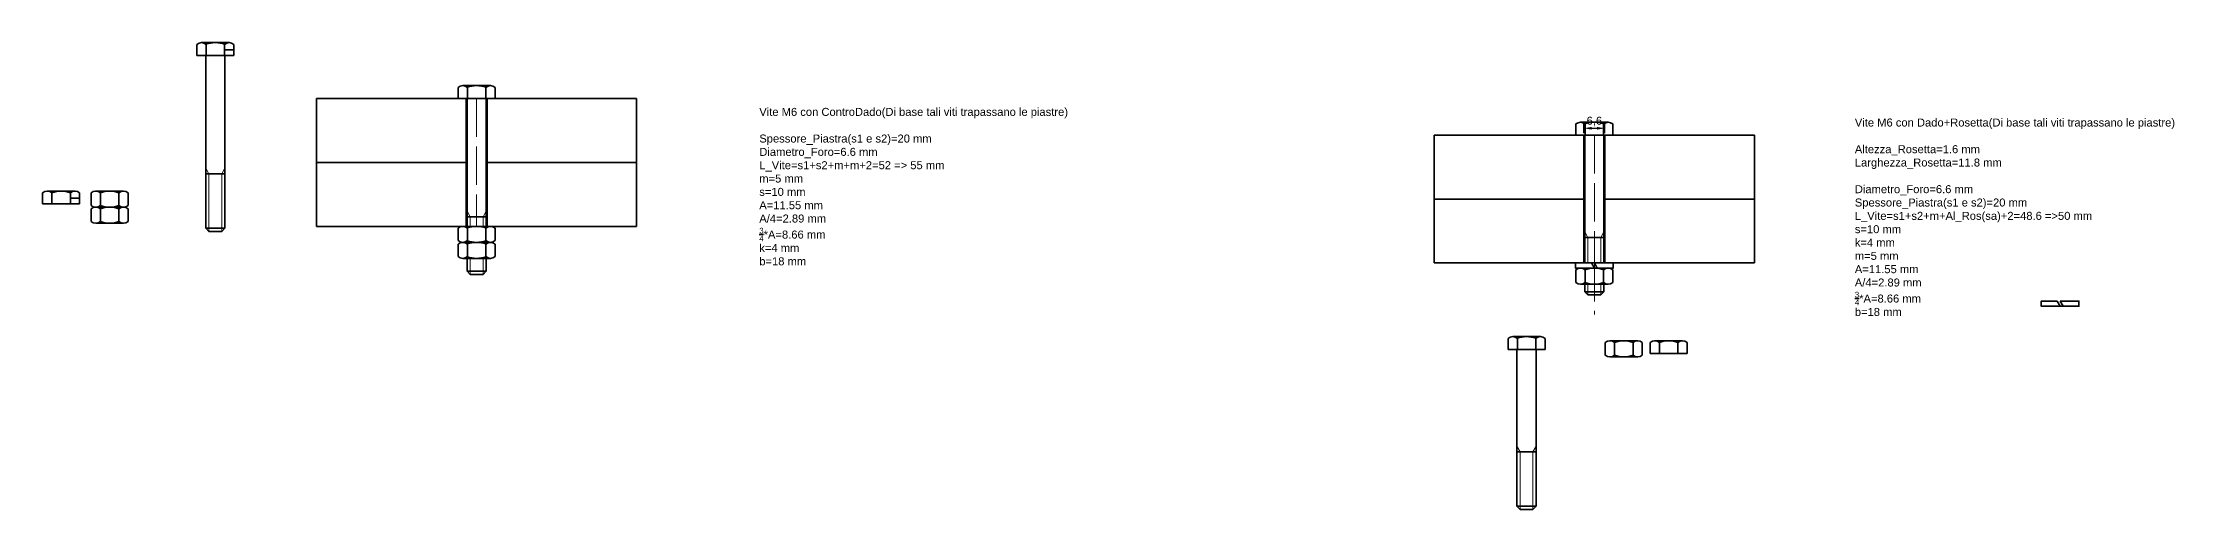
# Model space of a CAD drawing. Header units: millimetres. Extents: x 970 to 2316, y 1710 to 2101.
# Drawn here: x 1650 to 2316, y 1936 to 2082 of the extents above; entities that cross this region are included whole.
import ezdxf

# ---------------------------------------------------------------- set-up
doc = ezdxf.new("R2010")
doc.units = ezdxf.units.MM
doc.linetypes.add('ACAD_ISO02W100', pattern=[15, 12, -3])
for name, color, linetype, lineweight in [('Campitura', 7, 'Continuous', 18), ('Grosse', 80, 'Continuous', 35), ('Proiezione', 140, 'ACAD_ISO02W100', 18)]:
    doc.layers.add(name, color=color, linetype=linetype, lineweight=lineweight)
doc.styles.get("Standard").update_dxf_attribs({"font": 'arial.ttf'})
doc.dimstyles.new('ISO-25', dxfattribs={"dimtxt": 2.5, "dimasz": 2.5, "dimexe": 1.25, "dimexo": 0.625, "dimtad": 1, "dimtxsty": 'Standard', "dimcen": 2.5, "dimadec": 0, "dimazin": 0, "dimtfac": 1, "dimtmove": 0, "dimatfit": 1, "dimfxl": 1, "dimarcsym": 0})

# ---------------------------------------------------------------- blocks, each defined once
blk = doc.blocks.new('*D1')
at = {"layer": 'Defpoints', "color": 0, "transparency": 16777216}
for p in [(2131.57, 2053.27), (2138.17, 2055.39), (2138.17, 2053.27)]:
    blk.add_point(p, dxfattribs=at)
at = {"layer": 'Proiezione', "color": 0, "lineweight": -2, "transparency": 16777216}
for p, q in [((2131.57, 2053.9), (2131.57, 2056.64)), ((2134.07, 2055.39), (2135.67, 2055.39)), ((2138.17, 2053.9), (2138.17, 2056.64))]:
    blk.add_line(p, q, dxfattribs=at)
at = {"layer": 'Proiezione', "color": 0, "transparency": 16777216}
for points in [[(2134.07, 2055.8), (2134.07, 2054.97), (2131.57, 2055.39)], [(2135.67, 2055.8), (2135.67, 2054.97), (2138.17, 2055.39)]]:
    blk.add_solid(points, dxfattribs=at)
at = {"layer": 'Proiezione', "color": 0, "transparency": 16777216, "insert": (2134.87, 2057.51), "char_height": 2.5, "attachment_point": 5}
blk.add_mtext('6,6', dxfattribs=at)

msp = doc.modelspace()

# ---------------------------------------------------------------- linework, layer by layer
at = {"layer": 'Campitura'}
for p, q in [((1701.988, 2041.168), (1700.988, 2042.9)), ((1701.988, 2023.168), (1701.988, 2041.168)), ((1705.988, 2041.168), (1706.988, 2042.9)), ((1705.988, 2041.168), (1705.988, 2023.168)), ((1783.63, 2027.72), (1782.63, 2029.452)), ((1783.63, 2024.72), (1783.63, 2027.72)), ((1787.63, 2027.72), (1788.63, 2029.452)), ((1787.63, 2027.72), (1787.63, 2024.72)), ((2132.867, 2021.271), (2131.867, 2023.003)), ((2132.867, 2013.271), (2132.867, 2021.271)), ((2136.867, 2021.271), (2137.867, 2023.003)), ((2136.867, 2021.271), (2136.867, 2013.271)), ((1783.63, 2009.72), (1783.63, 2014.72)), ((1787.63, 2014.72), (1787.63, 2009.72)), ((2132.867, 2003.271), (2132.867, 2006.671)), ((2136.867, 2006.671), (2136.867, 2003.271)), ((2111.691, 1954.241), (2110.691, 1955.973)), ((2111.691, 1936.241), (2111.691, 1954.241)), ((2115.691, 1954.241), (2116.691, 1955.973)), ((2115.691, 1954.241), (2115.691, 1936.241))]:
    msp.add_line(p, q, dxfattribs=at)
at = {"layer": 'Grosse'}
for p, q in [((1698.213, 2078.168), (1698.213, 2081.629)), ((1709.763, 2078.168), (1698.213, 2078.168)), ((1699.658, 2082.168), (1708.318, 2082.168)), ((1700.988, 2078.168), (1706.988, 2078.168)), ((1700.988, 2024.168), (1700.988, 2078.168)), ((1701.103, 2078.168), (1701.103, 2082.168)), ((1706.873, 2082.168), (1706.873, 2078.168)), ((1709.763, 2079.961), (1706.873, 2079.961)), ((1706.988, 2078.168), (1706.988, 2024.168)), ((1709.763, 2081.629), (1709.763, 2078.168)), ((1779.855, 2064.72), (1779.855, 2068.181)), ((1781.3, 2068.72), (1789.96, 2068.72)), ((1782.745, 2064.72), (1782.745, 2068.72)), ((1788.515, 2068.72), (1788.515, 2064.72)), ((1791.405, 2068.181), (1791.405, 2064.72)), ((1735.63, 2064.72), (1835.63, 2064.72)), ((1735.63, 2044.72), (1735.63, 2064.72)), ((1791.405, 2064.72), (1779.855, 2064.72)), ((1782.33, 2064.72), (1782.33, 2024.72)), ((1782.63, 2064.72), (1788.63, 2064.72)), ((1782.63, 2024.72), (1782.63, 2064.72)), ((1788.63, 2064.72), (1788.63, 2024.72)), ((1788.93, 2064.72), (1788.93, 2024.72)), ((1835.63, 2064.72), (1835.63, 2044.72)), ((2084.867, 2053.271), (2184.867, 2053.271)), ((2084.867, 2033.271), (2084.867, 2053.271)), ((2129.092, 2053.271), (2129.092, 2056.732)), ((2140.642, 2053.271), (2129.092, 2053.271)), ((2130.537, 2057.271), (2139.197, 2057.271)), ((2131.567, 2053.271), (2131.567, 2013.271)), ((2131.867, 2053.271), (2137.867, 2053.271)), ((2131.867, 2013.271), (2131.867, 2053.271)), ((2131.982, 2053.271), (2131.982, 2056.776)), ((2137.752, 2056.776), (2137.752, 2053.271)), ((2137.867, 2053.271), (2137.867, 2013.271)), ((2138.167, 2053.271), (2138.167, 2013.271)), ((2140.642, 2056.732), (2140.642, 2053.271)), ((2184.867, 2053.271), (2184.867, 2033.271)), ((1706.988, 2041.168), (1700.988, 2041.168)), ((1735.63, 2044.72), (1782.33, 2044.72)), ((1735.63, 2024.72), (1735.63, 2044.72)), ((1782.33, 2044.72), (1735.63, 2044.72)), ((1835.63, 2044.72), (1788.93, 2044.72)), ((1788.93, 2044.72), (1835.63, 2044.72)), ((1835.63, 2044.72), (1835.63, 2024.72)), ((1650.034, 2031.728), (1650.034, 2035.189)), ((1661.584, 2031.728), (1650.034, 2031.728)), ((1651.479, 2035.728), (1660.139, 2035.728)), ((1652.924, 2031.728), (1652.924, 2035.728)), ((1658.694, 2035.728), (1658.694, 2031.728)), ((1661.584, 2033.522), (1658.694, 2033.522)), ((1661.584, 2035.189), (1661.584, 2031.728)), ((1665.185, 2031.267), (1665.185, 2035.189)), ((1666.63, 2035.728), (1675.29, 2035.728)), ((1668.075, 2031.223), (1668.075, 2035.234)), ((1673.845, 2035.234), (1673.845, 2031.223)), ((1676.735, 2035.189), (1676.735, 2031.267)), ((2084.867, 2033.271), (2131.567, 2033.271)), ((2084.867, 2013.271), (2084.867, 2033.271)), ((2131.567, 2033.271), (2084.867, 2033.271)), ((2184.867, 2033.271), (2138.167, 2033.271)), ((2138.167, 2033.271), (2184.867, 2033.271)), ((2184.867, 2033.271), (2184.867, 2013.271)), ((1665.185, 2026.267), (1665.185, 2030.189)), ((1675.29, 2030.728), (1666.63, 2030.728)), ((1666.63, 2030.728), (1675.29, 2030.728)), ((1675.29, 2025.728), (1666.63, 2025.728)), ((1668.075, 2026.223), (1668.075, 2030.234)), ((1673.845, 2030.234), (1673.845, 2026.223)), ((1676.735, 2030.189), (1676.735, 2026.267)), ((1788.63, 2027.72), (1782.63, 2027.72)), ((1700.988, 2024.168), (1701.988, 2023.168)), ((1700.988, 2024.168), (1706.988, 2024.168)), ((1705.988, 2023.168), (1701.988, 2023.168)), ((1706.988, 2024.168), (1705.988, 2023.168)), ((1835.63, 2024.72), (1735.63, 2024.72)), ((1779.855, 2020.259), (1779.855, 2024.181)), ((1779.855, 2015.259), (1779.855, 2019.181)), ((1781.3, 2024.72), (1789.96, 2024.72)), ((1789.96, 2019.72), (1781.3, 2019.72)), ((1781.3, 2019.72), (1789.96, 2019.72)), ((1782.745, 2020.215), (1782.745, 2024.225)), ((1782.745, 2015.215), (1782.745, 2019.225)), ((1788.515, 2024.225), (1788.515, 2020.215)), ((1788.515, 2019.225), (1788.515, 2015.215)), ((1791.405, 2024.181), (1791.405, 2020.259)), ((1791.405, 2019.181), (1791.405, 2015.259)), ((2137.867, 2021.271), (2131.867, 2021.271)), ((1789.96, 2014.72), (1781.3, 2014.72)), ((1782.63, 2010.72), (1782.63, 2014.72)), ((1788.63, 2014.72), (1788.63, 2010.72)), ((2184.867, 2013.271), (2084.867, 2013.271)), ((2130.537, 2011.671), (2139.197, 2011.671)), ((2133.943, 2013.271), (2134.867, 2011.671)), ((2134.867, 2013.271), (2135.79, 2011.671)), ((1782.63, 2010.72), (1783.63, 2009.72)), ((1782.63, 2010.72), (1788.63, 2010.72)), ((1787.63, 2009.72), (1783.63, 2009.72)), ((1788.63, 2010.72), (1787.63, 2009.72)), ((2129.092, 2007.209), (2129.092, 2011.132)), ((2139.197, 2006.671), (2130.537, 2006.671)), ((2131.867, 2004.271), (2131.867, 2006.671)), ((2131.982, 2007.165), (2131.982, 2011.176)), ((2137.752, 2011.176), (2137.752, 2007.165)), ((2137.867, 2006.671), (2137.867, 2004.271)), ((2140.642, 2011.132), (2140.642, 2007.209)), ((2131.867, 2004.271), (2132.867, 2003.271)), ((2131.867, 2004.271), (2137.867, 2004.271)), ((2136.867, 2003.271), (2132.867, 2003.271)), ((2136.867, 2003.271), (2137.867, 2004.271)), ((2279.467, 2001.365), (2280.391, 1999.765)), ((2280.391, 2001.365), (2281.315, 1999.765)), ((2107.916, 1986.241), (2107.916, 1989.702)), ((2119.466, 1986.241), (2107.916, 1986.241)), ((2109.361, 1990.241), (2118.021, 1990.241)), ((2110.691, 1986.241), (2116.691, 1986.241)), ((2110.691, 1937.241), (2110.691, 1986.241)), ((2110.806, 1986.241), (2110.806, 1989.747)), ((2116.576, 1989.747), (2116.576, 1986.241)), ((2116.691, 1986.241), (2116.691, 1937.241)), ((2119.466, 1989.702), (2119.466, 1986.241)), ((2138.299, 1984.49), (2138.299, 1988.413)), ((2139.744, 1988.951), (2148.404, 1988.951)), ((2141.189, 1984.446), (2141.189, 1988.457)), ((2146.959, 1988.457), (2146.959, 1984.446)), ((2149.849, 1988.413), (2149.849, 1984.49)), ((2152.301, 1984.951), (2152.301, 1988.413)), ((2163.851, 1984.951), (2152.301, 1984.951)), ((2153.746, 1988.951), (2162.406, 1988.951)), ((2155.191, 1984.951), (2155.191, 1988.457)), ((2160.961, 1988.457), (2160.961, 1984.951)), ((2163.851, 1988.413), (2163.851, 1984.951)), ((2148.404, 1983.951), (2139.744, 1983.951)), ((2116.691, 1954.241), (2110.691, 1954.241)), ((2110.691, 1937.241), (2111.691, 1936.241)), ((2110.691, 1937.241), (2116.691, 1937.241)), ((2115.691, 1936.241), (2111.691, 1936.241)), ((2115.691, 1936.241), (2116.691, 1937.241))]:
    msp.add_line(p, q, dxfattribs=at)
for points in [[(2134.867, 2013.271), (2140.767, 2013.271), (2140.767, 2011.671), (2128.967, 2011.671), (2128.967, 2013.271), (2133.943, 2013.271)], [(2280.391, 2001.365), (2286.291, 2001.365), (2286.291, 1999.765), (2274.491, 1999.765), (2274.491, 2001.365), (2279.467, 2001.365)]]:
    msp.add_lwpolyline(points, dxfattribs=at)
for centre, radius, start, end in [((1699.658, 2079.961), 2.207, 49.093883, 130.906117), ((1703.988, 2073.508), 8.66, 70.282354, 109.717646), ((1708.318, 2079.961), 2.207, 49.093883, 130.906117), ((1781.3, 2066.513), 2.207, 49.093883, 130.906117), ((1785.63, 2060.06), 8.66, 70.282354, 109.717646), ((1789.96, 2066.513), 2.207, 49.093883, 130.906117), ((2130.537, 2055.064), 2.207, 49.093883, 130.906117), ((2134.867, 2048.611), 8.66, 70.282354, 109.717646), ((2139.197, 2055.064), 2.207, 49.093883, 130.906117), ((1651.479, 2033.522), 2.207, 49.093883, 130.906117), ((1655.809, 2027.068), 8.66, 70.282354, 109.717646), ((1660.139, 2033.522), 2.207, 49.093883, 130.906117), ((1666.63, 2033.522), 2.207, 49.093883, 130.906117), ((1670.96, 2027.068), 8.66, 70.282354, 109.717646), ((1675.29, 2033.522), 2.207, 49.093883, 130.906117), ((1666.63, 2032.935), 2.207, 229.093883, 310.906117), ((1666.63, 2028.522), 2.207, 49.093883, 130.906117), ((1666.63, 2027.935), 2.207, 229.093883, 310.906117), ((1670.96, 2039.388), 8.66, 250.282354, 289.717646), ((1670.96, 2022.068), 8.66, 70.282354, 109.717646), ((1670.96, 2034.388), 8.66, 250.282354, 289.717646), ((1675.29, 2032.935), 2.207, 229.093883, 310.906117), ((1675.29, 2028.522), 2.207, 49.093883, 130.906117), ((1675.29, 2027.935), 2.207, 229.093883, 310.906117), ((1781.3, 2022.513), 2.207, 49.093883, 130.906117), ((1781.3, 2021.927), 2.207, 229.093883, 310.906117), ((1781.3, 2017.513), 2.207, 49.093883, 130.906117), ((1785.63, 2016.06), 8.66, 70.282354, 109.717646), ((1785.63, 2028.38), 8.66, 250.282354, 289.717646), ((1785.63, 2011.06), 8.66, 70.282354, 109.717646), ((1789.96, 2022.513), 2.207, 49.093883, 130.906117), ((1789.96, 2021.927), 2.207, 229.093883, 310.906117), ((1789.96, 2017.513), 2.207, 49.093883, 130.906117), ((1781.3, 2016.927), 2.207, 229.093883, 310.906117), ((1785.63, 2023.38), 8.66, 250.282354, 289.717646), ((1789.96, 2016.927), 2.207, 229.093883, 310.906117), ((2130.537, 2009.464), 2.207, 49.093883, 130.906117), ((2134.867, 2003.011), 8.66, 70.282354, 109.717646), ((2139.197, 2009.464), 2.207, 49.093883, 130.906117), ((2130.537, 2008.877), 2.207, 229.093883, 310.906117), ((2134.867, 2015.331), 8.66, 250.282354, 289.717646), ((2139.197, 2008.877), 2.207, 229.093883, 310.906117), ((2109.361, 1988.034), 2.207, 49.093883, 130.906117), ((2113.691, 1981.581), 8.66, 70.282354, 109.717646), ((2118.021, 1988.034), 2.207, 49.093883, 130.906117), ((2139.744, 1986.745), 2.207, 49.093883, 130.906117), ((2144.074, 1980.291), 8.66, 70.282354, 109.717646), ((2148.404, 1986.745), 2.207, 49.093883, 130.906117), ((2153.746, 1986.745), 2.207, 49.093883, 130.906117), ((2158.076, 1980.291), 8.66, 70.282354, 109.717646), ((2162.406, 1986.745), 2.207, 49.093883, 130.906117), ((2139.744, 1986.158), 2.207, 229.093883, 310.906117), ((2144.074, 1992.611), 8.66, 250.282354, 289.717646), ((2148.404, 1986.158), 2.207, 229.093883, 310.906117)]:
    msp.add_arc(centre, radius, start, end, dxfattribs=at)
at = {"layer": 'Proiezione'}
for p, q in [((1785.63, 2064.72), (1785.63, 2024.72)), ((2134.867, 2053.271), (2134.867, 2013.271)), ((2134.867, 2013.271), (2134.867, 1997.13))]:
    msp.add_line(p, q, dxfattribs=at)

# ---------------------------------------------------------------- texts
at = {"layer": 'Grosse', "char_height": 2.5, "attachment_point": 1}
for s, width, insert in [('\\A1;Vite M6 con ControDado(Di base tali viti trapassano le piastre)\\P\\PSpessore_Piastra(s1 e s2)=20 mm\\PDiametro_Foro=6.6 mm\\PL_Vite=s1+s2+m+m+2=52 => 55 mm\\Pm=5 mm\\Ps=10 mm\\PA=11.55 mm\\PA/4=2.89 mm\\P{\\H0.7x;\\S3/4;}*A=8.66 mm\\Pk=4 mm\\Pb=18 mm', 2148.30939, (1873.953, 2061.762)), ('\\A1;Vite M6 con Dado+Rosetta(Di base tali viti trapassano le piastre)\\P\\PAltezza_Rosetta=1.6 mm\\PLarghezza_Rosetta=11.8 mm\\P\\PDiametro_Foro=6.6 mm\\PSpessore_Piastra(s1 e s2)=20 mm\\PL_Vite=s1+s2+m+Al_Ros(sa)+2=48.6 =>50 mm\\Ps=10 mm\\Pk=4 mm\\Pm=5 mm\\PA=11.55 mm\\PA/4=2.89 mm\\P{\\H0.7x;\\S3/4;\\H1.42857x;*A=8.66 mm\\Pb=18 mm}', 114.78106, (2216.252, 2058.434))]:
    msp.add_mtext_dynamic_manual_height_columns(s, width=width, gutter_width=12.5, heights=[0], dxfattribs=dict(at, insert=insert))

# ---------------------------------------------------------------- dimensions: what is measured, and where the dimension line sits
at = {"layer": 'Proiezione'}
dim = msp.add_linear_dim(base=(2138.167, 2055.387), p1=(2131.567, 2053.271), p2=(2138.167, 2053.271), dimstyle='ISO-25', dxfattribs=at)
dim.commit()
dim.dimension.update_dxf_attribs({"geometry": '*D1', "text_midpoint": (2134.867, 2057.514)})

doc.saveas('drawing.dxf')
